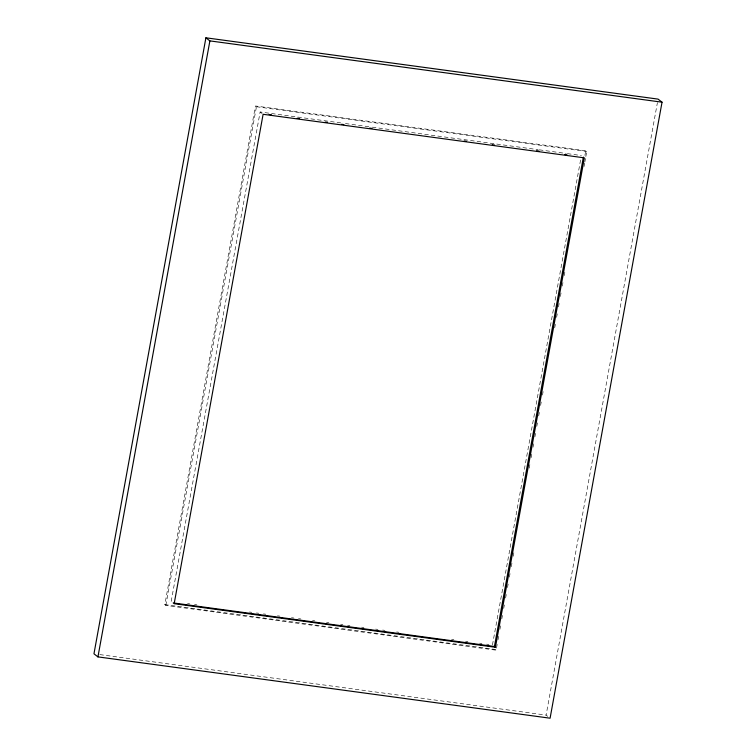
<?xml version="1.0" encoding="UTF-8"?>
<svg xmlns="http://www.w3.org/2000/svg" width="756" height="756" viewBox="0 0 756 756"><rect width="100%" height="100%" fill="white"/><g stroke="black" fill="none" stroke-linecap="round" stroke-linejoin="round"><path stroke-width="0.57" stroke-dasharray="3.78 2.83" d="M497.183 644.386L496.125 650.179L165.829 605.395L164.836 604.62L255.452 105.972L585.749 150.756L586.75 151.531L585.692 157.324M165.829 605.395L256.445 106.738L255.452 105.972M171.187 601.389L260.13 111.973L340.739 122.907M492.449 644.953L580.759 159.015M584.908 155.396L585.749 150.756M498.024 639.746L498.658 636.268M499.924 629.313L500.557 625.826M501.814 618.871L502.447 615.393M503.713 608.438L504.346 604.961M505.613 597.996L506.246 594.518M507.503 587.563L508.136 584.086M509.402 577.121L510.035 573.643M511.302 566.688L511.935 563.211M513.201 556.255L513.834 552.768M529.219 468.115L529.843 464.638M531.109 457.682L531.742 454.205M533.008 447.24L533.642 443.763M534.908 436.807L535.541 433.33M536.798 426.365L537.431 422.887M538.697 415.932L539.33 412.455M540.597 405.49L541.23 402.012M542.487 395.057L543.12 391.58M554.715 327.802L555.348 324.315M556.614 317.359L557.248 313.882M558.504 306.927L559.138 303.449M560.404 296.484L561.037 293.007M562.303 286.051L562.937 282.574M564.203 275.609L564.827 272.132M584.01 166.603L584.643 163.126M584.851 161.964L585.484 158.486M547.703 716.348L546.115 715.11L657.427 102.589M256.445 106.738L586.75 151.531M345.407 123.54L371.111 127.027M372.283 127.178L538.168 149.679M539.33 149.83L566.197 153.477M567.369 153.638L581.383 155.538M187.545 603.609L189.879 603.921M194.557 604.554L196.891 604.876M249.461 612.001L251.795 612.322M256.464 612.955L258.807 613.267M263.475 613.9L265.81 614.222M277.499 615.8L279.833 616.121M291.514 617.709L293.848 618.021M298.525 618.654L300.86 618.975M312.54 620.553L314.874 620.874M326.564 622.453L328.898 622.774M340.578 624.361L342.912 624.673M347.59 625.307L349.924 625.628M361.604 627.206L363.938 627.527M375.628 629.105L377.962 629.427M382.63 630.06L384.974 630.381M396.654 631.959L398.988 632.281M451.559 639.406L453.893 639.727M465.573 641.305L467.917 641.627M479.597 643.205L481.931 643.526M486.609 644.159L488.943 644.471M164.836 604.62L495.133 649.413L496.125 650.179M99.801 654.592L546.115 715.11M260.13 111.973L262.124 113.523"/><path stroke-width="1.13" d="M205.906 37.8L93.961 653.808L97.94 656.888L550.094 718.2L662.039 102.192L658.06 99.112L205.906 37.8L209.884 40.89L662.039 102.192M97.94 656.888L209.884 40.89M495.435 647.268L174.173 603.704L263.116 114.288L584.379 157.853L495.435 647.268L494.433 646.493L583.377 157.078M269.136 114.468L271.47 114.789M297.165 118.267L299.508 118.588M325.203 122.075L327.546 122.387M341.561 124.286L343.895 124.608M369.599 128.095L371.933 128.407M464.222 140.918L466.556 141.24M492.26 144.727L494.594 145.039M536.647 150.746L538.99 151.058M564.685 154.545L567.028 154.857M173.181 602.929L494.433 646.493"/></g></svg>
